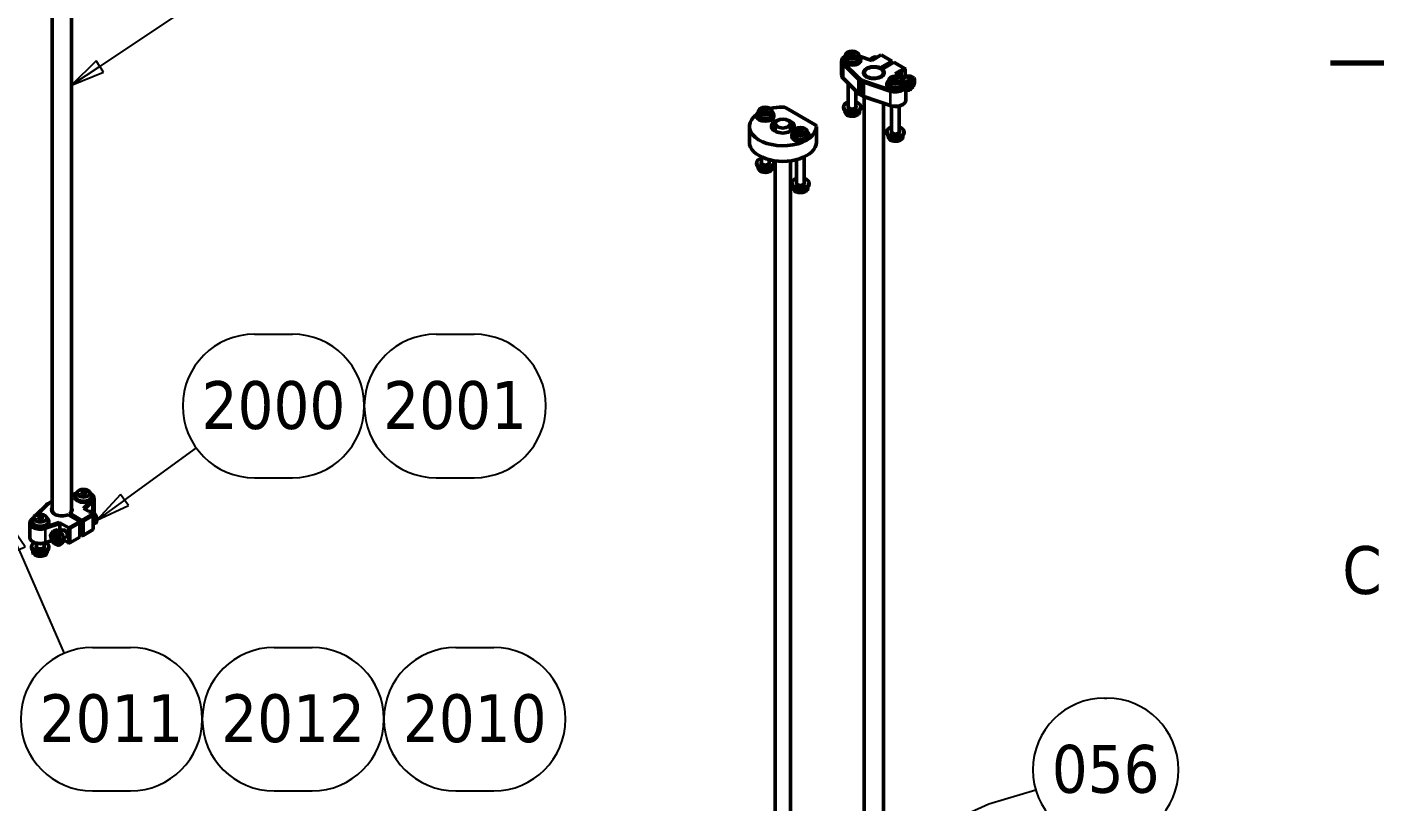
# Model space of a CAD drawing. Header units: millimetres. Extents: x -2829 to 3000, y -2259 to 2421.
# Drawn here: x 2247 to 2956, y 1205 to 1610 of the extents above; entities that cross this region are included whole.
import ezdxf

# ---------------------------------------------------------------- set-up
doc = ezdxf.new("R2010")
doc.units = ezdxf.units.MM
doc.header["$LTSCALE"] = 7.142857
for name, color, linetype, lineweight in [('Border (ISO)', 7, 'Continuous', 70), ('Symbol (ISO)', 7, 'Continuous', 25), ('Visible (ISO)', 7, 'Continuous', 50), ('Visible Narrow (ISO)', 7, 'Continuous', 35)]:
    doc.layers.add(name, color=color, linetype=linetype, lineweight=lineweight)
doc.styles.add('Note Text (ISO)', font='tahoma.ttf')

# ---------------------------------------------------------------- blocks, each defined once
blk = doc.blocks.new('Borders Default Border')
at = {"layer": 'Border (ISO)'}
blk.add_line((410, 222.75), (413.9, 222.75), dxfattribs=at)
at = {"layer": 'Border (ISO)', "insert": (410.859, 183.813), "char_height": 3.5, "attachment_point": 7, "style": 'Note Text (ISO)'}
blk.add_mtext('C', dxfattribs=at)
blk = doc.blocks.new('Balloon7')
at = {"layer": 'Symbol (ISO)'}
for p, q in [((393.467, 176.258), (393.627, 176.258)), ((384.999, 168.523), (388.447, 169.535)), ((380.594, 166.525), (384.999, 168.523)), ((380.387, 166.981), (378.317, 165.493)), ((380.8, 166.07), (380.387, 166.981)), ((380.594, 166.525), (378.317, 165.493)), ((378.317, 165.493), (380.8, 166.07)), ((393.467, 165.758), (393.627, 165.758))]:
    blk.add_line(p, q, dxfattribs=at)
at = {"layer": 'Symbol (ISO)', "flags": 128}
blk.add_lwpolyline([(380.387, 166.981), (378.317, 165.493)], dxfattribs=at)
at = {"layer": 'Symbol (ISO)'}
for centre, start, end in [((393.467, 171.008), 90, 270), ((393.627, 171.008), 270, 90)]:
    blk.add_arc(centre, 5.25, start, end, dxfattribs=at)
blk.add_solid([(380.387, 166.981), (378.317, 165.493), (380.8, 166.07), (380.387, 166.981)], dxfattribs=at)
at = {"layer": 'Symbol (ISO)', "insert": (393.547, 171.045), "char_height": 3.5, "attachment_point": 5, "style": 'Note Text (ISO)'}
blk.add_mtext('056', dxfattribs=at)
blk = doc.blocks.new('Balloon11')
at = {"layer": 'Symbol (ISO)'}
for p, q in [((331.276, 202.887), (334.064, 202.887)), ((344.564, 202.887), (347.351, 202.887)), ((321.775, 190.747), (327.042, 194.566)), ((331.276, 192.387), (334.064, 192.387)), ((344.564, 192.387), (347.351, 192.387)), ((321.482, 191.152), (319.752, 189.279)), ((321.775, 190.747), (319.752, 189.279)), ((322.069, 190.342), (321.482, 191.152)), ((319.752, 189.279), (322.069, 190.342))]:
    blk.add_line(p, q, dxfattribs=at)
at = {"layer": 'Symbol (ISO)', "flags": 128}
blk.add_lwpolyline([(321.482, 191.152), (319.752, 189.279)], dxfattribs=at)
at = {"layer": 'Symbol (ISO)'}
for centre, start, end in [((331.276, 197.637), 90, 270), ((334.064, 197.637), 270, 90), ((344.564, 197.637), 90, 270), ((347.351, 197.637), 270, 90)]:
    blk.add_arc(centre, 5.25, start, end, dxfattribs=at)
blk.add_solid([(321.482, 191.152), (319.752, 189.279), (322.069, 190.342), (321.482, 191.152)], dxfattribs=at)
at = {"layer": 'Symbol (ISO)', "char_height": 3.5, "attachment_point": 5, "style": 'Note Text (ISO)'}
for s, insert in [('2000', (332.67, 197.674)), ('2001', (345.957, 197.674))]:
    blk.add_mtext(s, dxfattribs=dict(at, insert=insert))
blk = doc.blocks.new('Balloon15')
at = {"layer": 'Symbol (ISO)'}
for p, q in [((340.014, 241.097), (342.8, 241.097)), ((319.968, 222.496), (335.66, 232.947)), ((340.014, 230.597), (342.8, 230.597)), ((319.691, 222.912), (317.888, 221.11)), ((319.968, 222.496), (317.888, 221.11)), ((320.245, 222.08), (319.691, 222.912)), ((317.888, 221.11), (320.245, 222.08))]:
    blk.add_line(p, q, dxfattribs=at)
at = {"layer": 'Symbol (ISO)', "flags": 128}
blk.add_lwpolyline([(319.691, 222.912), (317.888, 221.11)], dxfattribs=at)
at = {"layer": 'Symbol (ISO)'}
for centre, start, end in [((340.014, 235.847), 90, 270), ((342.8, 235.847), 270, 90)]:
    blk.add_arc(centre, 5.25, start, end, dxfattribs=at)
blk.add_solid([(319.691, 222.912), (317.888, 221.11), (320.246, 222.08), (319.691, 222.912)], dxfattribs=at)
at = {"layer": 'Symbol (ISO)', "insert": (341.407, 235.884), "char_height": 3.5, "attachment_point": 5, "style": 'Note Text (ISO)'}
blk.add_mtext('1010', dxfattribs=at)
blk = doc.blocks.new('Balloon16')
at = {"layer": 'Symbol (ISO)'}
for p, q in [((314.048, 187.134), (313.055, 189.429)), ((314.507, 187.333), (313.055, 189.429)), ((313.055, 189.429), (313.589, 186.936)), ((313.589, 186.936), (314.507, 187.333)), ((314.048, 187.134), (317.346, 179.516)), ((319.425, 179.964), (322.212, 179.964)), ((332.712, 179.964), (335.499, 179.964)), ((345.999, 179.964), (348.786, 179.964)), ((319.425, 169.464), (322.212, 169.464)), ((332.712, 169.464), (335.499, 169.464)), ((345.999, 169.464), (348.786, 169.464))]:
    blk.add_line(p, q, dxfattribs=at)
at = {"layer": 'Symbol (ISO)', "flags": 128}
blk.add_lwpolyline([(314.507, 187.333), (313.055, 189.429)], dxfattribs=at)
at = {"layer": 'Symbol (ISO)'}
for centre, start, end in [((319.425, 174.714), 90, 270), ((322.212, 174.714), 270, 90), ((332.712, 174.714), 90, 270), ((335.499, 174.714), 270, 90), ((345.999, 174.714), 90, 270), ((348.786, 174.714), 270, 90)]:
    blk.add_arc(centre, 5.25, start, end, dxfattribs=at)
blk.add_solid([(314.507, 187.333), (313.055, 189.429), (313.589, 186.936), (314.507, 187.333)], dxfattribs=at)
at = {"layer": 'Symbol (ISO)', "char_height": 3.5, "attachment_point": 5, "style": 'Note Text (ISO)'}
for s, insert in [('2011', (320.818, 174.751)), ('2012', (334.106, 174.751)), ('2010', (347.393, 174.751))]:
    blk.add_mtext(s, dxfattribs=dict(at, insert=insert))

msp = doc.modelspace()

# ---------------------------------------------------------------- linework, layer by layer
at = {"layer": 'Visible (ISO)'}
for p, q in [((2260.626, 1357.015), (2260.626, 1818.333)), ((2270.626, 1357.015), (2270.626, 1814.94)), ((2676.384, 1596.698), (2676.101, 1596.534)), ((2676.903, 1595.173), (2677.351, 1596.139)), ((2678.128, 1594.466), (2676.903, 1595.173)), ((2677.351, 1596.139), (2679.024, 1596.398)), ((2677.351, 1594.915), (2677.351, 1596.139)), ((2679.024, 1595.092), (2679.024, 1596.398)), ((2679.024, 1596.398), (2680.249, 1595.691)), ((2680.249, 1595.691), (2679.801, 1594.725)), ((2680.768, 1596.698), (2681.051, 1596.534)), ((2693.779, 1595.228), (2688.893, 1592.407)), ((2699.347, 1592.013), (2693.779, 1595.228)), ((2673.076, 1592.166), (2673.076, 1584.654)), ((2681.931, 1582.603), (2673.834, 1590.557)), ((2674.076, 1592.493), (2674.076, 1593.146)), ((2674.179, 1591.001), (2682.276, 1583.047)), ((2675.076, 1595.106), (2675.076, 1593.146)), ((2679.801, 1594.725), (2678.128, 1594.466)), ((2682.076, 1595.106), (2682.076, 1593.146)), ((2688.893, 1592.407), (2682.217, 1594.673)), ((2683.076, 1592.493), (2683.076, 1593.146)), ((2689.324, 1593.718), (2689.607, 1593.881)), ((2691.357, 1594.054), (2691.551, 1593.942)), ((2693.161, 1588.441), (2699.347, 1592.013)), ((2694.186, 1587.849), (2700.373, 1591.421)), ((2699.347, 1590.829), (2699.347, 1592.013)), ((2705.941, 1588.206), (2700.373, 1591.421)), ((2703.749, 1586.941), (2705.941, 1588.206)), ((2705.941, 1588.206), (2706.224, 1587.716)), ((2706.224, 1588.043), (2705.941, 1588.206)), ((2706.224, 1588.043), (2706.224, 1587.716)), ((2673.834, 1583.045), (2681.931, 1575.092)), ((2683.638, 1581.487), (2682.706, 1582.025)), ((2682.989, 1582.515), (2683.921, 1581.977)), ((2698.417, 1576.365), (2684.64, 1581.039)), ((2684.843, 1581.565), (2698.619, 1576.89)), ((2684.89, 1585.634), (2684.89, 1585.961)), ((2694.89, 1585.634), (2694.89, 1585.961)), ((2697.704, 1582.042), (2697.704, 1580.082)), ((2699.011, 1583.634), (2698.729, 1583.471)), ((2699.53, 1582.109), (2699.979, 1583.075)), ((2700.755, 1581.402), (2699.53, 1582.109)), ((2699.979, 1583.075), (2701.652, 1583.334)), ((2699.979, 1581.851), (2699.979, 1583.075)), ((2702.428, 1581.661), (2700.755, 1581.402)), ((2701.055, 1585.385), (2703.749, 1586.941)), ((2702.462, 1584.004), (2701.055, 1585.385)), ((2701.055, 1585.385), (2701.557, 1585.022)), ((2703.869, 1586.356), (2701.557, 1585.022)), ((2701.557, 1585.022), (2702.646, 1583.953)), ((2701.652, 1582.028), (2701.652, 1583.334)), ((2701.652, 1583.334), (2702.877, 1582.627)), ((2702.877, 1582.627), (2702.428, 1581.661)), ((2703.396, 1583.634), (2703.678, 1583.471)), ((2703.869, 1586.356), (2703.749, 1586.941)), ((2703.749, 1586.941), (2704.195, 1586.545)), ((2703.869, 1584.223), (2703.869, 1586.356)), ((2706.224, 1587.716), (2704.195, 1586.545)), ((2704.195, 1586.545), (2704.195, 1584.411)), ((2704.704, 1582.042), (2704.704, 1580.082)), ((2704.704, 1581.931), (2705.945, 1580.711)), ((2705.6, 1580.921), (2704.704, 1581.802)), ((2705.032, 1584.427), (2706.493, 1583.583)), ((2706.224, 1583.739), (2706.224, 1587.716)), ((2707.185, 1584.174), (2708.516, 1583.406)), ((2709.66, 1583.953), (2710.991, 1583.185)), ((2676.576, 1580.352), (2676.576, 1567.73)), ((2680.576, 1576.423), (2680.576, 1567.73)), ((2682.706, 1574.513), (2683.638, 1573.975)), ((2683.638, 1573.975), (2683.921, 1573.812)), ((2696.704, 1579.429), (2696.704, 1580.082)), ((2705.704, 1579.429), (2705.704, 1580.082)), ((2706.704, 1579.102), (2706.704, 1571.591)), ((2708.982, 1578.555), (2708.871, 1578.491)), ((2710.092, 1580.478), (2710.092, 1580.607)), ((2630.993, 1567.383), (2630.71, 1567.219)), ((2631.512, 1565.858), (2631.96, 1566.824)), ((2631.96, 1566.824), (2633.633, 1567.083)), ((2631.96, 1565.599), (2631.96, 1566.824)), ((2633.633, 1565.777), (2633.633, 1567.083)), ((2633.633, 1567.083), (2634.858, 1566.376)), ((2635.377, 1567.383), (2635.66, 1567.219)), ((2659.292, 1558.719), (2643.848, 1567.636)), ((2674.076, 1567.532), (2674.076, 1568.185)), ((2683.076, 1567.532), (2683.076, 1568.185)), ((2684.64, 1573.528), (2698.417, 1568.853)), ((2698.619, 1568.725), (2684.843, 1573.4)), ((2684.89, 1197.289), (2684.89, 1573.384)), ((2694.89, 1198.351), (2694.89, 1569.991)), ((2699.204, 1568.555), (2699.204, 1554.666)), ((2703.204, 1568.555), (2703.204, 1554.666)), ((2704.81, 1569.182), (2705.093, 1569.345)), ((2628.685, 1563.178), (2628.685, 1563.831)), ((2629.685, 1565.79), (2629.685, 1563.831)), ((2632.737, 1565.151), (2631.512, 1565.858)), ((2634.41, 1565.41), (2632.737, 1565.151)), ((2634.858, 1566.376), (2634.41, 1565.41)), ((2636.685, 1565.79), (2636.685, 1563.831)), ((2637.685, 1563.178), (2637.685, 1563.831)), ((2674.672, 1566.24), (2674.672, 1566.061)), ((2675.718, 1565.344), (2675.718, 1563.807)), ((2679.622, 1564.74), (2679.622, 1563.204)), ((2682.48, 1566.24), (2682.48, 1564.853)), ((2624.877, 1549.705), (2624.877, 1557.87)), ((2638.377, 1555.288), (2638.377, 1559.34)), ((2646.377, 1555.288), (2646.377, 1559.34)), ((2647.07, 1552.563), (2647.07, 1553.216)), ((2648.07, 1555.176), (2648.07, 1553.216)), ((2649.378, 1556.768), (2649.095, 1556.605)), ((2649.897, 1555.244), (2650.345, 1556.21)), ((2651.122, 1554.537), (2649.897, 1555.244)), ((2650.345, 1556.21), (2652.018, 1556.468)), ((2650.345, 1554.985), (2650.345, 1556.21)), ((2652.795, 1554.795), (2651.122, 1554.537)), ((2652.018, 1555.162), (2652.018, 1556.468)), ((2652.018, 1556.468), (2653.243, 1555.761)), ((2653.243, 1555.761), (2652.795, 1554.795)), ((2653.762, 1556.768), (2654.045, 1556.605)), ((2655.07, 1555.176), (2655.07, 1553.216)), ((2656.07, 1552.563), (2656.07, 1553.216)), ((2659.877, 1549.705), (2659.877, 1557.87)), ((2696.704, 1554.468), (2696.704, 1555.121)), ((2697.3, 1553.176), (2697.3, 1552.997)), ((2705.107, 1553.176), (2705.107, 1551.789)), ((2705.704, 1554.468), (2705.704, 1555.121)), ((2698.346, 1552.28), (2698.346, 1550.743)), ((2702.25, 1551.676), (2702.25, 1550.14)), ((2628.685, 1538.217), (2628.685, 1538.87)), ((2631.185, 1541.938), (2631.185, 1538.415)), ((2635.185, 1540.495), (2635.185, 1538.415)), ((2637.685, 1538.217), (2637.685, 1538.87)), ((2638.377, 1161.966), (2638.377, 1539.869)), ((2646.377, 1161.966), (2646.377, 1539.869)), ((2649.57, 1540.495), (2649.57, 1527.8)), ((2653.57, 1541.938), (2653.57, 1527.8)), ((2629.281, 1536.924), (2629.281, 1536.746)), ((2630.327, 1536.029), (2630.327, 1534.492)), ((2634.231, 1535.425), (2634.231, 1533.888)), ((2637.089, 1536.924), (2637.089, 1535.538)), ((2647.07, 1527.602), (2647.07, 1528.256)), ((2647.666, 1526.31), (2647.666, 1526.132)), ((2648.712, 1525.414), (2648.712, 1523.878)), ((2652.616, 1524.81), (2652.616, 1523.274)), ((2655.474, 1526.31), (2655.474, 1524.924)), ((2656.07, 1527.602), (2656.07, 1528.256)), ((2259.657, 1361.326), (2258.725, 1360.788)), ((2260.626, 1361.753), (2260.579, 1361.738)), ((2273.298, 1366.054), (2270.626, 1365.147)), ((2272.439, 1363.874), (2272.439, 1364.527)), ((2273.439, 1365.915), (2273.439, 1364.527)), ((2275.545, 1366.457), (2276.566, 1367.047)), ((2275.919, 1365.652), (2275.545, 1366.457)), ((2277.313, 1365.437), (2275.919, 1365.652)), ((2276.566, 1367.047), (2277.96, 1366.831)), ((2276.566, 1365.552), (2276.566, 1367.047)), ((2277.001, 1358.123), (2281.336, 1362.382)), ((2278.334, 1366.026), (2277.313, 1365.437)), ((2281.681, 1361.938), (2277.502, 1357.833)), ((2277.96, 1366.831), (2278.334, 1366.026)), ((2277.96, 1366.831), (2277.96, 1365.81)), ((2280.439, 1365.915), (2280.439, 1364.527)), ((2281.439, 1363.874), (2281.439, 1364.527)), ((2282.439, 1356.035), (2282.439, 1363.547)), ((2252.064, 1354.541), (2257.667, 1360.046)), ((2258.012, 1360.256), (2252.315, 1354.66)), ((2258.442, 1360.625), (2258.725, 1360.788)), ((2268.897, 1354.861), (2275.083, 1351.29)), ((2269.637, 1354.434), (2269.637, 1355.292)), ((2269.922, 1355.453), (2276.109, 1351.881)), ((2276.109, 1351.881), (2281.96, 1355.26)), ((2281.96, 1354.607), (2276.674, 1351.555)), ((2279.605, 1356.62), (2277.001, 1358.123)), ((2279.605, 1356.62), (2279.485, 1356.362)), ((2279.485, 1356.362), (2279.931, 1356.431)), ((2279.605, 1356.62), (2279.605, 1356.381)), ((2279.715, 1356.454), (2279.605, 1356.39)), ((2281.96, 1355.26), (2279.931, 1356.431)), ((2281.748, 1356.117), (2281.465, 1356.28)), ((2281.96, 1355.26), (2281.96, 1354.607)), ((2281.96, 1347.095), (2281.96, 1354.607)), ((2248.812, 1342.971), (2248.812, 1350.483)), ((2249.57, 1352.092), (2250.931, 1353.429)), ((2249.812, 1350.81), (2249.812, 1351.463)), ((2250.863, 1353.233), (2249.915, 1352.302)), ((2250.812, 1352.851), (2250.812, 1351.463)), ((2252.918, 1353.393), (2253.938, 1353.983)), ((2253.291, 1352.588), (2252.918, 1353.393)), ((2254.686, 1352.373), (2253.291, 1352.588)), ((2253.938, 1353.983), (2255.333, 1353.767)), ((2253.938, 1352.488), (2253.938, 1353.983)), ((2255.706, 1352.962), (2254.686, 1352.373)), ((2255.333, 1353.767), (2255.706, 1352.962)), ((2255.333, 1353.767), (2255.333, 1352.746)), ((2256.896, 1348.271), (2264.273, 1350.774)), ((2264.565, 1350.279), (2257.099, 1347.746)), ((2257.812, 1352.851), (2257.812, 1351.463)), ((2258.812, 1350.81), (2258.812, 1351.463)), ((2269.232, 1347.911), (2264.273, 1350.774)), ((2264.273, 1350.774), (2264.565, 1350.279)), ((2264.565, 1345.975), (2264.565, 1350.279)), ((2269.232, 1347.911), (2275.083, 1351.29)), ((2269.232, 1340.073), (2269.232, 1347.911)), ((2269.798, 1347.585), (2269.232, 1347.911)), ((2275.083, 1350.636), (2269.798, 1347.585)), ((2269.798, 1347.585), (2269.798, 1340.073)), ((2275.083, 1351.29), (2275.083, 1350.636)), ((2275.083, 1343.125), (2275.083, 1350.636)), ((2276.109, 1343.717), (2276.109, 1351.881)), ((2276.109, 1351.881), (2276.674, 1351.555)), ((2276.674, 1351.555), (2276.674, 1344.043)), ((2276.674, 1344.043), (2281.96, 1347.095)), ((2283.215, 1350.392), (2281.96, 1349.667)), ((2283.94, 1352.32), (2283.94, 1351.994)), ((2250.706, 1340.563), (2250.423, 1340.726)), ((2252.312, 1339.936), (2252.312, 1337.723)), ((2256.312, 1339.936), (2256.312, 1337.723)), ((2260.577, 1341.355), (2256.896, 1340.106)), ((2257.099, 1340.234), (2260.55, 1341.405)), ((2260.98, 1342.878), (2260.98, 1343.006)), ((2262.458, 1346.957), (2261.127, 1346.188)), ((2262.09, 1340.954), (2262.201, 1340.89)), ((2265.316, 1345.307), (2263.985, 1344.538)), ((2266.04, 1346.826), (2264.557, 1345.97)), ((2266.745, 1341.624), (2265.414, 1340.856)), ((2268.04, 1343.362), (2266.579, 1342.519)), ((2266.707, 1341.531), (2269.232, 1340.073)), ((2269.798, 1340.073), (2269.232, 1340.073)), ((2269.515, 1339.91), (2269.232, 1340.073)), ((2269.515, 1339.91), (2269.798, 1340.073)), ((2269.798, 1340.073), (2275.083, 1343.125)), ((2275.083, 1344.308), (2276.109, 1343.717)), ((2276.109, 1343.717), (2276.674, 1344.043)), ((2249.812, 1337.525), (2249.812, 1338.178)), ((2250.408, 1336.233), (2250.408, 1334.846)), ((2253.266, 1334.733), (2253.266, 1333.196)), ((2257.17, 1335.337), (2257.17, 1333.8)), ((2258.216, 1336.233), (2258.216, 1336.054)), ((2258.812, 1337.525), (2258.812, 1338.178)), ((2265.316, 1339.591), (2263.985, 1338.823))]:
    msp.add_line(p, q, dxfattribs=at)
for centre, major_axis, ratio, start_param, end_param in [((2678.576, 1595.106), (3.5, 0), 0.5773503, 2.3561945, 7.0685835), ((2678.576, 1592.166), (-5.5, 0), 0.5773503, 5.5217449, 6.814535), ((2678.576, 1592.493), (-5.1, 0), 0.5773503, 5.6270579, 6.814535), ((2678.576, 1593.146), (4.5, 0), 0.5773503, 2.4619188, 6.9628591), ((2678.576, 1592.493), (4.5, 0), 0.5773503, 3.1415927, 6.2831853), ((2678.576, 1593.146), (3.5, 0), 0.5773503, 3.1415927, 6.2831853), ((2689.89, 1585.961), (5.4, 0), 0.5773503, 0.9200641, 6.9339176), ((2689.324, 1591.186), (1.55, 2.685), 0.5773503, 0.7853982, 1.3462108), ((2689.607, 1591.023), (1.75, 3.031), 0.5773503, 0, 1.3668704), ((2678.576, 1584.654), (-5.5, 0), 0.5773503, 0, 0.5313497), ((2686.242, 1584.066), (-5, 0), 0.5773503, 0.5313497, 0.7853982), ((2686.242, 1584.393), (4.6, 0), 0.5773503, 3.6729424, 3.9269908), ((2687.174, 1583.528), (-5, 0), 0.5773503, 0.7853982, 1.0394466), ((2687.174, 1583.855), (4.6, 0), 0.5773503, 3.9269908, 4.1810393), ((2689.89, 1585.634), (-5, 0), 0.5773503, 0, 0.7461579), ((2689.89, 1585.634), (5, 0), 0.5773503, 5.5370274, 6.2831853), ((2701.204, 1580.082), (4.5, 0), 0.5773503, 2.4619188, 6.9628591), ((2701.204, 1582.042), (3.5, 0), 0.5773503, 2.3561945, 7.0685835), ((2704.032, 1582.695), (-1, -1.732), 0.5773503, 4.042719, 4.4631417), ((2703.749, 1582.858), (-3.852, 0.721), 0.4107544, 4.6734027, 4.7581859), ((2704.032, 1582.695), (1, 1.732), 0.5773503, 0, 0.66967), ((2686.242, 1576.554), (5, 0), 0.5773503, 3.6729424, 3.9269908), ((2687.174, 1576.016), (5, 0), 0.5773503, 3.9269908, 4.1810393), ((2701.204, 1579.429), (4.5, 0), 0.5773503, 3.1415926, 6.2831853), ((2701.204, 1580.082), (3.5, 0), 0.5773503, 3.1415927, 6.2831853), ((2701.204, 1579.102), (5.5, 0), 0.5773503, 4.1810393, 6.814535), ((2701.204, 1579.429), (5.1, 0), 0.5773503, 4.1810393, 6.814535), ((2633.185, 1565.79), (3.5, 0), 0.5773503, 2.3561945, 7.0685835), ((2642.377, 1557.87), (-17.5, 0), 0.5773503, 4.7087469, 5.1049098), ((2642.434, 1566.819), (2, 0), 0.5773503, 0.7853982, 1.5671543), ((2678.576, 1568.185), (4.5, 0), 0.5773503, 2.0313503, 7.3934276), ((2678.576, 1567.532), (4.5, 0), 0.5773503, 3.1415927, 6.2831853), ((2678.576, 1568.185), (2.15, 0), 0.5773503, 2.7658424, 6.6589356), ((2678.576, 1567.532), (-2.15, 0), 0.5773503, 5.907435, 6.0169415), ((2678.576, 1567.532), (2.15, 0), 0.5773503, 0.2662439, 0.3757503), ((2687.174, 1575.69), (-4.6, 0), 0.5773503, 0.7853982, 1.0394466), ((2701.204, 1571.591), (5.5, 0), 0.5773503, 4.1810393, 6.2831853), ((2701.204, 1571.264), (-5.1, 0), 0.5773503, 1.0394466, 2.3561945), ((2642.377, 1557.87), (-17.5, 0), 0.5773503, 5.6068819, 9.42842), ((2633.185, 1563.831), (4.5, 0), 0.5773503, 2.4619188, 6.9628591), ((2633.185, 1563.178), (4.5, 0), 0.5773503, 3.1415927, 6.2831853), ((2633.185, 1563.831), (3.5, 0), 0.5773503, 3.1415927, 6.2831853), ((2642.377, 1557.87), (6, 0), 0.5773503, 2.0927224, 7.3320555), ((2642.377, 1555.421), (-6, 0), 0.5773503, 5.4421166, 5.9218182), ((2642.377, 1555.421), (-5.333, 0), 0.5773503, 5.5604511, 6.0502939), ((2642.377, 1555.421), (6, 0), 0.5773503, 0.3613671, 0.8410687), ((2642.377, 1555.421), (5.333, 0), 0.5773503, 0.2328914, 0.7227342), ((2651.57, 1553.216), (4.5, 0), 0.5773503, 2.4619188, 6.9628591), ((2651.57, 1555.176), (3.5, 0), 0.5773503, 2.3561945, 7.0685835), ((2651.57, 1553.216), (3.5, 0), 0.5773503, 3.1415927, 6.2831853), ((2657.877, 1557.903), (2, 0), 0.5773503, 0.0036421, 0.7853982), ((2701.204, 1555.121), (4.5, 0), 0.5773503, 2.0313503, 7.3934276), ((2701.204, 1554.468), (4.5, 0), 0.5773503, 3.1415926, 6.2831853), ((2701.204, 1555.121), (2.15, 0), 0.5773503, 2.7658424, 6.6589356), ((2701.204, 1554.468), (-2.15, 0), 0.5773503, 5.907435, 6.0169415), ((2701.204, 1554.468), (2.15, 0), 0.5773503, 0.2662439, 0.3757503), ((2642.377, 1549.705), (-17.5, 0), 0.5773503, 0, 3.1415927), ((2651.57, 1552.563), (4.5, 0), 0.5773503, 3.1415927, 6.2831853), ((2633.185, 1538.87), (4.5, 0), 0.5773503, 2.0313503, 6.7572665), ((2633.185, 1538.87), (2.15, 0), 0.5773503, 2.7658424, 6.6589356), ((2633.185, 1538.217), (-2.15, 0), 0.5773503, 5.907435, 6.0169415), ((2633.185, 1538.217), (2.15, 0), 0.5773503, 0.2662439, 0.3757503), ((2633.185, 1538.217), (4.5, 0), 0.5773503, 3.1415927, 6.2831853), ((2651.57, 1528.256), (4.5, 0), 0.5773503, 2.0313503, 7.3934276), ((2651.57, 1527.602), (4.5, 0), 0.5773503, 3.1415927, 6.2831853), ((2651.57, 1528.256), (2.15, 0), 0.5773503, 2.7658424, 6.6589356), ((2651.57, 1527.602), (-2.15, 0), 0.5773503, 5.907435, 6.0169415), ((2651.57, 1527.602), (2.15, 0), 0.5773503, 0.2662439, 0.3757503), ((2262.91, 1359.448), (-4.6, 0), 0.5773503, 5.2437387, 5.4977871), ((2276.939, 1364.527), (4.5, 0), 0.5773503, 2.4534613, 6.9713167), ((2276.939, 1363.874), (4.5, 0), 0.5773503, 3.1415927, 6.2831853), ((2276.939, 1363.547), (5.5, 0), 0.5773503, 5.7518356, 7.0446257), ((2276.939, 1363.874), (5.1, 0), 0.5773503, 5.7518356, 6.9393127), ((2261.978, 1358.583), (5, 0), 0.5773503, 2.3561945, 2.6102429), ((2261.978, 1358.91), (-4.6, 0), 0.5773503, 5.4977871, 5.7518356), ((2265.626, 1357.342), (-5.4, 0), 0.5773503, 5.8958687, 8.5047139), ((2265.626, 1357.015), (-5, 0), 0.5773503, 0, 0.7461579), ((2265.626, 1357.015), (5, 0), 0.5773503, 5.6433001, 6.2831853), ((2265.626, 1357.342), (5.4, 0), 0.5773503, 5.6324531, 6.6705019), ((2281.465, 1353.423), (1.75, -3.031), 0.5773503, 0, 3.1415926), ((2281.748, 1353.586), (1.55, -2.685), 0.5773503, 0.7853982, 2.3561945), ((2276.939, 1356.035), (5.5, 0), 0.5773503, 6.1554432, 6.2831853), ((2254.312, 1350.483), (-5.5, 0), 0.5773503, 5.7518356, 8.3853313), ((2254.312, 1350.81), (-5.1, 0), 0.5773503, 5.7518356, 8.3853313), ((2254.312, 1351.463), (4.5, 0), 0.5773503, 2.4534613, 6.9713167), ((2254.312, 1350.81), (4.5, 0), 0.5773503, 3.1415927, 6.2831853), ((2267.04, 1345.094), (-1, 1.732), 0.5773503, 3.1415927, 6.2831853), ((2273.917, 1349.065), (1, -1.732), 0.5773503, 0.184804, 1.3859923), ((2279.768, 1352.443), (1.75, -3.031), 0.5773503, 0.3026322, 1.2681641), ((2254.312, 1342.971), (-5.5, 0), 0.5773503, 0, 2.102146), ((2254.312, 1338.178), (4.5, 0), 0.5773503, 2.2518725, 7.1708935), ((2254.312, 1342.645), (-5.1, 0), 0.5773503, 0.7853982, 2.102146), ((2254.312, 1337.525), (4.5, 0), 0.5773503, 3.1415927, 6.2831853), ((2254.312, 1338.178), (2.15, 0), 0.5773503, 2.7658424, 6.6589356), ((2254.312, 1337.525), (-2.15, 0), 0.5773503, 5.907435, 6.0169415), ((2254.312, 1337.525), (2.15, 0), 0.5773503, 0.2662439, 0.3757503)]:
    msp.add_ellipse(centre, major_axis=major_axis, ratio=ratio, start_param=start_param, end_param=end_param, dxfattribs=at)
for centre, major_axis in [((2678.576, 1595.432), (-3.1, 0)), ((2689.89, 1585.961), (5, 0)), ((2701.204, 1582.368), (-3.1, 0)), ((2708.982, 1579.837), (1.45, 2.511)), ((2708.982, 1579.837), (1, 1.732)), ((2708.982, 1579.837), (0.785, 1.36)), ((2633.185, 1566.117), (-3.1, 0)), ((2642.377, 1559.34), (-4, 0)), ((2651.57, 1555.503), (-3.1, 0)), ((2262.09, 1342.237), (-1.45, 2.511)), ((2262.09, 1342.237), (-1, 1.732)), ((2262.09, 1342.237), (-0.785, 1.36))]:
    msp.add_ellipse(centre, major_axis=major_axis, ratio=0.5773503, dxfattribs=at)
for points, weights in [([(2679.024, 1595.092), (2678.251, 1594.783), (2677.513, 1594.822)], [1, 1.14132159585, 1.02444378706]), ([(2679.544, 1594.685), (2679.302, 1594.839), (2679.024, 1595.092)], [1.07528038948, 1.06469697901, 1]), ([(2701.652, 1582.028), (2700.879, 1581.72), (2700.14, 1581.758)], [1, 1.14132159585, 1.02444378706]), ([(2702.171, 1581.621), (2701.93, 1581.775), (2701.652, 1582.028)], [1.07528038948, 1.06469697901, 1]), ([(2707.185, 1584.174), (2705.747, 1583.041), (2704.989, 1581.651)], [1, 1.1321580773, 1.03851529342]), ([(2706.188, 1580.445), (2707.719, 1581.69), (2708.516, 1583.406)], [1.01175655266, 1.14858011989, 1]), ([(2709.66, 1583.953), (2708.01, 1584.302), (2707.185, 1584.174)], [1, 1.15470053838, 1]), ([(2708.516, 1583.406), (2710.166, 1583.057), (2710.991, 1583.185)], [1, 1.15470053838, 1]), ([(2710.991, 1583.185), (2711.403, 1581.297), (2710.991, 1579.885)], [1, 1.15470053838, 1]), ([(2708.516, 1576.806), (2707.834, 1576.701), (2706.704, 1576.898)], [1, 1.12440438197, 1.04872606978]), ([(2710.991, 1579.885), (2710.166, 1578.108), (2708.516, 1576.806)], [1, 1.15470053838, 1]), ([(2633.633, 1565.777), (2632.86, 1565.468), (2632.121, 1565.506)], [1, 1.14132159585, 1.02444378706]), ([(2634.153, 1565.37), (2633.911, 1565.524), (2633.633, 1565.777)], [1.07528038948, 1.06469697901, 1]), ([(2674.672, 1566.061), (2675.195, 1564.458), (2675.718, 1563.807)], [1, 1.15470053838, 1]), ([(2675.718, 1565.344), (2675.682, 1565.455), (2675.647, 1565.56)], [1, 1.00939641186, 1.01765135962]), ([(2676.081, 1565.37), (2675.904, 1565.361), (2675.718, 1565.344)], [1.02361116962, 1.01287753218, 1]), ([(2675.718, 1563.807), (2677.67, 1563.029), (2679.622, 1563.204)], [1, 1.15470053838, 1]), ([(2679.622, 1564.74), (2679.331, 1564.856), (2679.058, 1564.949)], [1, 1.02039368072, 1.0354104931]), ([(2679.995, 1565.066), (2679.814, 1564.915), (2679.622, 1564.74)], [1.03229793712, 1.01831798977, 1]), ([(2679.622, 1563.204), (2681.051, 1563.552), (2682.48, 1564.853)], [1, 1.15470053838, 1]), ([(2652.018, 1555.162), (2651.245, 1554.854), (2650.506, 1554.892)], [1, 1.14132159585, 1.02444378706]), ([(2652.537, 1554.756), (2652.296, 1554.909), (2652.018, 1555.162)], [1.07528038948, 1.06469697901, 1]), ([(2697.3, 1552.997), (2697.823, 1551.394), (2698.346, 1550.743)], [1, 1.15470053838, 1]), ([(2698.346, 1552.28), (2698.309, 1552.391), (2698.274, 1552.496)], [1, 1.00939641186, 1.01765135962]), ([(2698.708, 1552.306), (2698.531, 1552.297), (2698.346, 1552.28)], [1.02361116962, 1.01287753218, 1]), ([(2698.346, 1550.743), (2700.298, 1549.965), (2702.25, 1550.14)], [1, 1.15470053838, 1]), ([(2702.25, 1551.676), (2701.958, 1551.792), (2701.686, 1551.885)], [1, 1.02039368072, 1.0354104931]), ([(2702.622, 1552.002), (2702.441, 1551.851), (2702.25, 1551.676)], [1.03229793712, 1.01831798977, 1]), ([(2702.25, 1550.14), (2703.678, 1550.488), (2705.107, 1551.789)], [1, 1.15470053838, 1]), ([(2629.281, 1536.746), (2629.804, 1535.143), (2630.327, 1534.492)], [1, 1.15470053838, 1]), ([(2630.327, 1536.029), (2630.291, 1536.14), (2630.256, 1536.245)], [1, 1.00939641186, 1.01765135962]), ([(2630.69, 1536.055), (2630.513, 1536.045), (2630.327, 1536.029)], [1.02361116962, 1.01287753218, 1]), ([(2630.327, 1534.492), (2632.279, 1533.714), (2634.231, 1533.888)], [1, 1.15470053838, 1]), ([(2634.231, 1535.425), (2633.94, 1535.541), (2633.667, 1535.634)], [1, 1.02039368072, 1.0354104931]), ([(2634.604, 1535.751), (2634.423, 1535.6), (2634.231, 1535.425)], [1.03229793712, 1.01831798977, 1]), ([(2634.231, 1533.888), (2635.66, 1534.237), (2637.089, 1535.538)], [1, 1.15470053838, 1]), ([(2647.666, 1526.132), (2648.189, 1524.528), (2648.712, 1523.878)], [1, 1.15470053838, 1]), ([(2648.712, 1525.414), (2648.676, 1525.526), (2648.641, 1525.63)], [1, 1.00939641186, 1.01765135962]), ([(2649.075, 1525.44), (2648.897, 1525.431), (2648.712, 1525.414)], [1.02361116962, 1.01287753218, 1]), ([(2652.616, 1524.81), (2652.325, 1524.927), (2652.052, 1525.019)], [1, 1.02039368072, 1.0354104931]), ([(2652.988, 1525.137), (2652.808, 1524.985), (2652.616, 1524.81)], [1.03229793712, 1.01831798977, 1]), ([(2652.616, 1523.274), (2654.045, 1523.623), (2655.474, 1524.924)], [1, 1.15470053838, 1]), ([(2648.712, 1523.878), (2650.664, 1523.1), (2652.616, 1523.274)], [1, 1.15470053838, 1]), ([(2259.698, 1344.156), (2260, 1344.934), (2261.127, 1346.188)], [1, 1.15470053838, 1]), ([(2261.127, 1340.473), (2260, 1342.076), (2259.698, 1344.156)], [1, 1.15470053838, 1]), ([(2261.127, 1346.188), (2262.144, 1345.125), (2263.985, 1344.538)], [1, 1.15470053838, 1]), ([(2263.985, 1338.823), (2262.144, 1339.41), (2261.127, 1340.473)], [1, 1.15470053838, 1]), ([(2265.316, 1345.307), (2264.299, 1346.37), (2262.458, 1346.957)], [1, 1.15470053838, 1]), ([(2263.985, 1344.538), (2264.287, 1342.459), (2265.414, 1340.856)], [1, 1.15470053838, 1]), ([(2265.414, 1340.856), (2264.287, 1339.601), (2263.985, 1338.823)], [1, 1.15470053838, 1]), ([(2266.745, 1341.624), (2266.443, 1343.704), (2265.316, 1345.307)], [1, 1.15470053838, 1]), ([(2265.316, 1339.591), (2266.443, 1340.846), (2266.745, 1341.624)], [1, 1.15470053838, 1]), ([(2250.408, 1334.846), (2251.837, 1333.545), (2253.266, 1333.196)], [1, 1.15470053838, 1]), ([(2253.266, 1334.733), (2253.074, 1334.908), (2252.894, 1335.059)], [1, 1.01831798977, 1.03229793712]), ([(2253.83, 1334.942), (2253.557, 1334.849), (2253.266, 1334.733)], [1.0354104931, 1.02039368072, 1]), ([(2253.266, 1333.196), (2255.218, 1333.022), (2257.17, 1333.8)], [1, 1.15470053838, 1]), ([(2257.17, 1335.337), (2256.985, 1335.354), (2256.807, 1335.363)], [1, 1.01287753218, 1.02361116962]), ([(2257.17, 1333.8), (2257.693, 1334.451), (2258.216, 1336.054)], [1, 1.15470053838, 1]), ([(2257.241, 1335.553), (2257.206, 1335.448), (2257.17, 1335.337)], [1.01765135962, 1.00939641186, 1])]:
    msp.add_rational_spline(points, weights, degree=2, dxfattribs=at)
for points in [[(2693.161, 1588.441), (2693.116, 1588.364), (2693.071, 1588.287), (2693.026, 1588.209)], [(2694.03, 1587.58), (2694.082, 1587.67), (2694.134, 1587.76), (2694.186, 1587.849)], [(2269.922, 1355.453), (2269.827, 1355.399), (2269.732, 1355.345), (2269.637, 1355.292)]]:
    msp.add_open_spline(points, degree=3, dxfattribs=at)
for points in [[(2273.439, 1365.915), (2273.439, 1366.133), (2273.491, 1366.351), (2273.687, 1366.77), (2273.839, 1366.969), (2274.239, 1367.345), (2274.499, 1367.516), (2275.094, 1367.8), (2275.432, 1367.911), (2276.144, 1368.062), (2276.517, 1368.101), (2277.264, 1368.108), (2277.637, 1368.075), (2278.35, 1367.938), (2278.69, 1367.834), (2279.307, 1367.559), (2279.582, 1367.388), (2280.03, 1366.987), (2280.206, 1366.759), (2280.396, 1366.318), (2280.439, 1366.117), (2280.439, 1365.915)], [(2250.812, 1352.851), (2250.812, 1353.069), (2250.863, 1353.287), (2251.059, 1353.706), (2251.211, 1353.905), (2251.612, 1354.281), (2251.871, 1354.452), (2252.467, 1354.736), (2252.805, 1354.847), (2253.516, 1354.998), (2253.89, 1355.038), (2254.636, 1355.044), (2255.009, 1355.011), (2255.723, 1354.874), (2256.063, 1354.77), (2256.679, 1354.495), (2256.955, 1354.324), (2257.403, 1353.923), (2257.578, 1353.695), (2257.768, 1353.254), (2257.812, 1353.053), (2257.812, 1352.851)]]:
    msp.add_open_spline(points, degree=3, knots=[5.4977871, 5.4977871, 5.4977871, 5.4977871, 5.7616323, 5.7616323, 6.0495624, 6.0495624, 6.3775143, 6.3775143, 6.7171292, 6.7171292, 7.0541144, 7.0541144, 7.3894282, 7.3894282, 7.7261497, 7.7261497, 8.0657102, 8.0657102, 8.3955434, 8.3955434, 8.6393798, 8.6393798, 8.6393798, 8.6393798], dxfattribs=at)
at = {"layer": 'Visible Narrow (ISO)'}
for p, q in [((2674.179, 1591.001), (2673.834, 1590.557)), ((2673.834, 1590.557), (2673.834, 1583.045)), ((2682.276, 1583.047), (2681.931, 1582.603)), ((2681.931, 1575.092), (2681.931, 1582.603)), ((2682.989, 1582.515), (2682.706, 1582.025)), ((2682.706, 1582.025), (2682.706, 1574.513)), ((2683.921, 1581.977), (2683.638, 1581.487)), ((2683.638, 1573.975), (2683.638, 1581.487)), ((2684.843, 1581.565), (2684.64, 1581.039)), ((2684.64, 1581.039), (2684.64, 1573.528)), ((2698.619, 1576.89), (2698.417, 1576.365)), ((2698.417, 1576.365), (2698.417, 1568.853)), ((2705.6, 1580.921), (2705.945, 1580.711)), ((2684.64, 1573.528), (2684.843, 1573.4)), ((2698.417, 1568.853), (2698.619, 1568.725)), ((2281.681, 1361.938), (2281.336, 1362.382)), ((2281.681, 1356.156), (2281.681, 1361.938)), ((2257.667, 1360.046), (2258.012, 1360.256)), ((2249.57, 1352.092), (2249.915, 1352.302)), ((2257.099, 1347.746), (2256.896, 1348.271)), ((2257.099, 1340.234), (2257.099, 1347.746)), ((2256.896, 1340.106), (2257.099, 1340.234))]:
    msp.add_line(p, q, dxfattribs=at)
for centre, major_axis, start_param, end_param in [((2642.377, 1555.421), (-4.3, 0), 5.907435, 6.2697554), ((2642.377, 1555.421), (4.3, 0), 0.01343, 0.3757503), ((2276.939, 1365.915), (-3.5, 0), 0, 3.1415927), ((2254.312, 1352.851), (-3.5, 0), 0, 3.1415927)]:
    msp.add_ellipse(centre, major_axis=major_axis, ratio=0.5773503, start_param=start_param, end_param=end_param, dxfattribs=at)
for centre in [(2276.939, 1366.242), (2254.312, 1353.178)]:
    msp.add_ellipse(centre, major_axis=(-3.1, 0), ratio=0.5773503, dxfattribs=at)

# ---------------------------------------------------------------- block references
at = {"xscale": 7.142857142857142, "yscale": 7.142857142857142, "zscale": 7.142857142857142}
msp.add_blockref('Borders Default Border', (0, 0), dxfattribs=at)
at = {"layer": 'Symbol (ISO)', "xscale": 7.142857142857142, "yscale": 7.142857142857142, "zscale": 7.142857142857142}
for name in ['Balloon15', 'Balloon11', 'Balloon16', 'Balloon7']:
    msp.add_blockref(name, (0, 0), dxfattribs=at)

doc.saveas('drawing.dxf')
